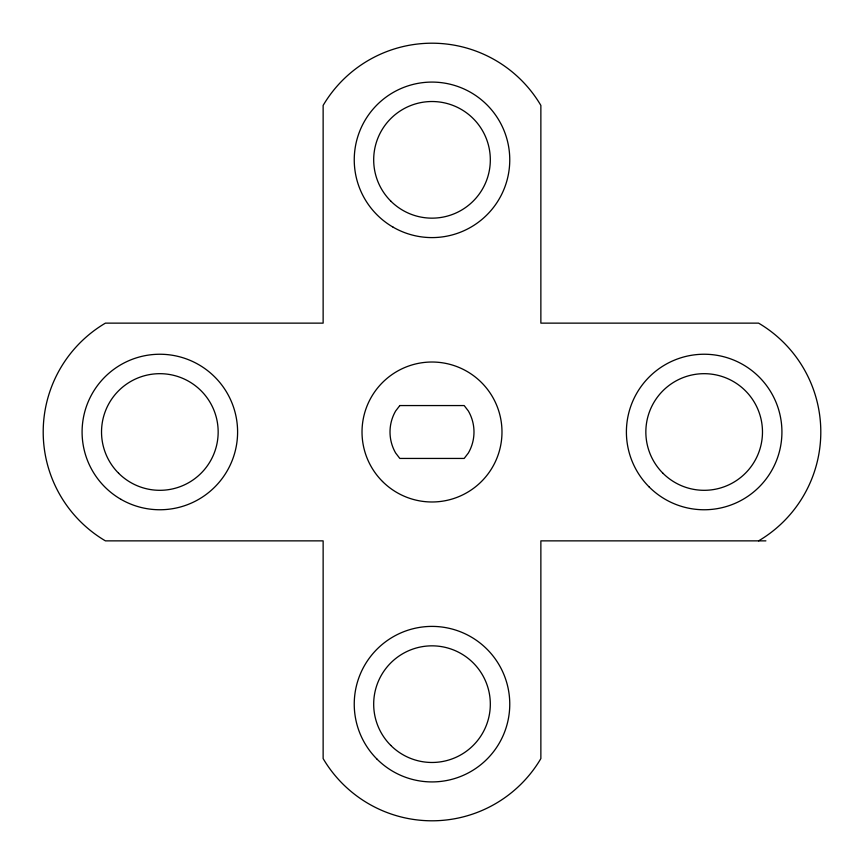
<?xml version="1.0" encoding="UTF-8"?>
<svg xmlns="http://www.w3.org/2000/svg" width="864" height="864" viewBox="0 0 864 864"><rect width="100%" height="100%" fill="white"/><g stroke="black" fill="none" stroke-linecap="round" stroke-linejoin="round"><path stroke-width="1.3" d="M765.904 540.864L540.864 540.864L540.864 758.592A126.36 126.36 0 0 1 323.136 758.592L323.136 540.864L105.408 540.864A126.36 126.36 0 0 1 105.408 323.136L323.136 323.136L323.136 105.408A126.36 126.36 0 0 1 540.864 105.408L540.864 323.136L758.592 323.136A126.36 126.36 0 0 1 758.592 540.864M399.816 405.562L395.636 411.005A41.99 41.99 0 0 0 395.636 452.995L399.816 458.438L464.184 458.438L468.364 452.995A41.99 41.99 0 0 0 468.364 411.005L464.184 405.562L399.816 405.562M382.514 481.486A69.984 69.984 0 0 0 499.597 450.112A69.984 69.984 0 0 0 413.888 364.403A69.984 69.984 0 0 0 382.514 481.486M390.766 201.074A58.32 58.32 0 0 0 488.333 174.938A58.32 58.32 0 0 0 416.902 103.507A58.32 58.32 0 0 0 390.766 201.074M649.177 486.983A77.76 77.76 0 0 0 779.274 452.12A77.76 77.76 0 0 0 684.04 356.886A77.76 77.76 0 0 0 649.177 486.983M393.12 227.178A77.76 77.76 0 0 0 509.76 159.84A77.76 77.76 0 0 0 393.12 92.502A77.76 77.76 0 0 0 393.12 227.178M120.96 499.338A77.76 77.76 0 0 0 237.6 432A77.76 77.76 0 0 0 120.96 364.662A77.76 77.76 0 0 0 120.96 499.338M377.017 759.143A77.76 77.76 0 0 0 507.114 724.28A77.76 77.76 0 0 0 411.88 629.046A77.76 77.76 0 0 0 377.017 759.143M662.926 473.234A58.32 58.32 0 0 0 760.493 447.098A58.32 58.32 0 0 0 689.062 375.667A58.32 58.32 0 0 0 662.926 473.234M390.766 745.394A58.32 58.32 0 0 0 488.333 719.258A58.32 58.32 0 0 0 416.902 647.827A58.32 58.32 0 0 0 390.766 745.394M118.606 473.234A58.32 58.32 0 0 0 216.173 447.098A58.32 58.32 0 0 0 144.742 375.667A58.32 58.32 0 0 0 118.606 473.234"/></g></svg>
